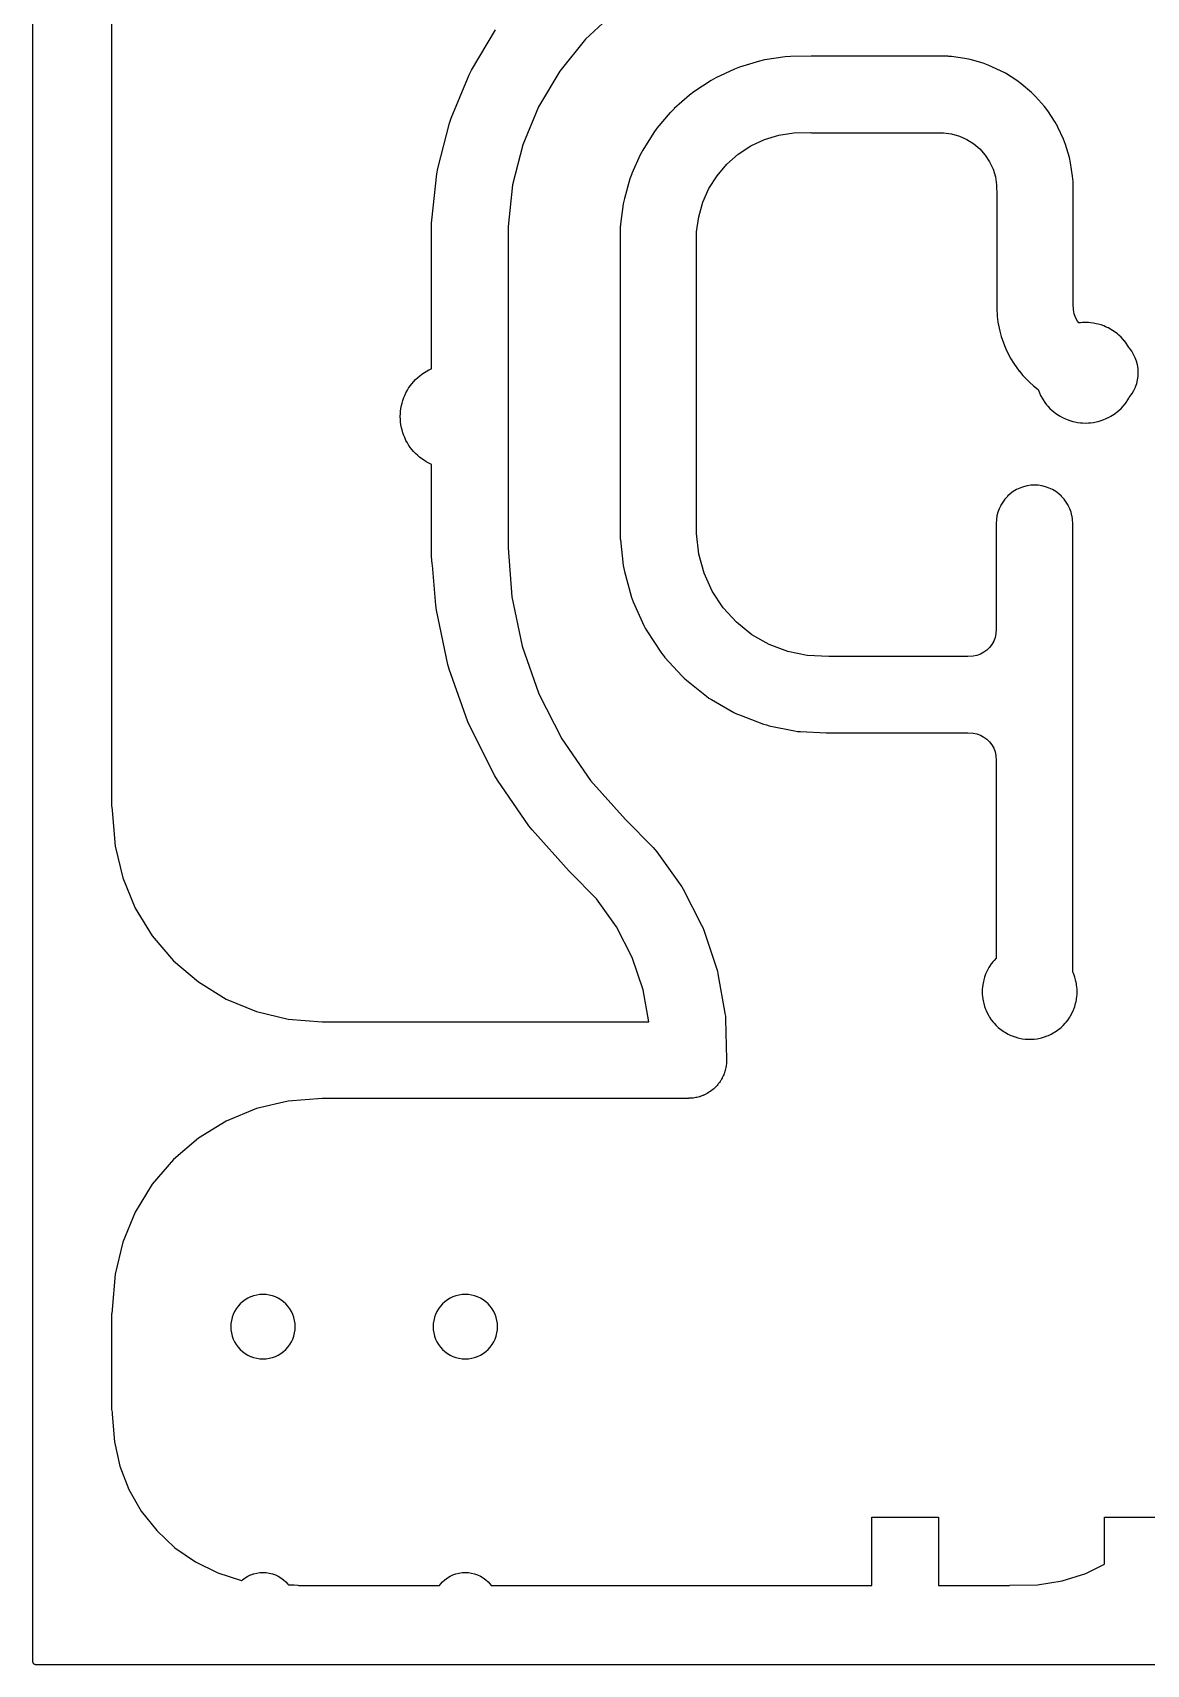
# Model space of a CAD drawing. Header units: inches. Extents: x -0.5 to 10, y -2.4 to 3.9.
# Drawn here: x -0.004 to 1.73, y -0.004 to 2.537 of the extents above; entities that cross this region are included whole.
import ezdxf

# ---------------------------------------------------------------- set-up
doc = ezdxf.new("R2010")
doc.units = ezdxf.units.IN

msp = doc.modelspace()

# ---------------------------------------------------------------- linework, layer by layer
for points in [[(-0.00445, 3.8583), (-0.00445, 0), (-0.00445, -0.00001), (-0.004449, -0.000025), (-0.00443, -0.000412), (-0.004428, -0.000438), (-0.004426, -0.000461), (-0.004369, -0.000844), (-0.004365, -0.000868), (-0.004359, -0.000892), (-0.004265, -0.001268), (-0.004258, -0.001294), (-0.004251, -0.001315), (-0.00412, -0.00168), (-0.00411, -0.001706), (-0.004101, -0.001725), (-0.003936, -0.002076), (-0.003924, -0.002098), (-0.003912, -0.002119), (-0.003713, -0.002452), (-0.0037, -0.002473), (-0.003686, -0.002492), (-0.003455, -0.002804), (-0.003441, -0.002822), (-0.003424, -0.002842), (-0.003164, -0.003129), (-0.003147, -0.003147), (-0.003129, -0.003164), (-0.002842, -0.003424), (-0.002822, -0.003441), (-0.002804, -0.003455), (-0.002492, -0.003686), (-0.002473, -0.0037), (-0.002452, -0.003713), (-0.002119, -0.003912), (-0.002098, -0.003924), (-0.002076, -0.003936), (-0.001725, -0.004101), (-0.001706, -0.00411), (-0.00168, -0.00412), (-0.001315, -0.004251), (-0.001294, -0.004258), (-0.001268, -0.004265), (-0.000892, -0.004359), (-0.000868, -0.004365), (-0.000844, -0.004369), (-0.000461, -0.004426), (-0.000438, -0.004428), (-0.000412, -0.00443), (-0.000025, -0.004449), (-0.00001, -0.00445), (0, -0.00445), (4.8032, -0.00445)], [(0.1186, 3.481746), (0.1186, 1.332149), (0.118804, 1.33127), (0.118808, 1.331248), (0.118813, 1.331221), (0.119564, 1.325397), (0.119564, 1.325394), (0.119566, 1.325372), (0.123926, 1.269974), (0.135805, 1.220496), (0.155277, 1.173486), (0.181863, 1.130101), (0.214909, 1.091409), (0.253601, 1.058363), (0.296986, 1.031777), (0.343996, 1.012305), (0.393474, 1.000426), (0.44654, 0.99625), (0.955114, 0.99625), (0.94631, 1.045894), (0.929204, 1.09665), (0.904726, 1.144291), (0.873412, 1.187768), (0.832877, 1.229313), (0.832871, 1.229319), (0.83286, 1.229331), (0.832107, 1.230182), (0.831306, 1.230988), (0.831296, 1.230997), (0.831289, 1.231005), (0.773307, 1.295261), (0.773299, 1.29527), (0.773286, 1.295286), (0.768473, 1.301383), (0.768462, 1.301396), (0.768453, 1.301409), (0.719408, 1.37272), (0.719398, 1.372734), (0.71939, 1.372747), (0.715419, 1.379422), (0.71541, 1.379439), (0.715403, 1.379451), (0.676141, 1.456581), (0.676133, 1.456596), (0.676127, 1.456611), (0.673066, 1.463749), (0.67306, 1.463766), (0.673054, 1.46378), (0.644254, 1.545396), (0.64425, 1.545408), (0.644244, 1.545427), (0.642147, 1.552905), (0.642142, 1.552926), (0.642139, 1.552937), (0.624299, 1.637627), (0.624296, 1.637646), (0.624294, 1.637659), (0.623196, 1.645348), (0.623194, 1.645366), (0.623193, 1.64538), (0.618473, 1.707371), (0.6179, 1.709658), (0.617894, 1.709683), (0.61789, 1.709707), (0.61704, 1.715439), (0.617037, 1.715461), (0.617035, 1.715488), (0.616751, 1.721275), (0.61675, 1.72129), (0.61675, 1.7213), (0.61675, 1.729996), (0.616622, 1.731679), (0.616621, 1.73169), (0.616621, 1.731698), (0.61645, 1.736181), (0.61645, 1.7362), (0.616451, 1.736225), (0.616735, 1.742012), (0.616737, 1.742039), (0.61674, 1.742061), (0.61675, 1.74213), (0.61675, 1.864414), (0.612595, 1.86633), (0.612575, 1.866339), (0.61256, 1.866348), (0.608514, 1.868613), (0.608505, 1.868618), (0.608497, 1.868623), (0.605554, 1.870427), (0.605547, 1.870431), (0.605537, 1.870437), (0.601682, 1.873013), (0.601668, 1.873023), (0.60165, 1.873037), (0.598009, 1.875907), (0.597999, 1.875916), (0.597994, 1.875919), (0.595369, 1.878161), (0.595366, 1.878164), (0.595354, 1.878175), (0.59195, 1.881322), (0.591935, 1.881335), (0.591922, 1.88135), (0.588775, 1.884754), (0.588764, 1.884766), (0.588761, 1.884769), (0.586519, 1.887394), (0.586516, 1.887399), (0.586507, 1.887409), (0.583637, 1.89105), (0.583623, 1.891068), (0.583613, 1.891082), (0.581037, 1.894937), (0.581031, 1.894947), (0.581027, 1.894954), (0.579223, 1.897897), (0.579218, 1.897905), (0.579213, 1.897914), (0.576948, 1.90196), (0.576939, 1.901975), (0.57693, 1.901995), (0.574989, 1.906205), (0.574986, 1.906212), (0.574981, 1.906223), (0.57366, 1.909413), (0.57366, 1.909413), (0.573653, 1.909431), (0.572048, 1.913781), (0.572041, 1.913802), (0.572036, 1.913818), (0.570777, 1.918281), (0.570775, 1.918289), (0.570772, 1.9183), (0.569966, 1.921657), (0.569963, 1.92167), (0.569962, 1.921676), (0.569057, 1.926223), (0.569055, 1.926238), (0.569051, 1.926262), (0.568506, 1.930867), (0.568505, 1.930874), (0.568504, 1.930886), (0.568234, 1.934328), (0.568233, 1.934341), (0.568232, 1.934347), (0.56805, 1.93898), (0.56805, 1.939), (0.56805, 1.93902), (0.568232, 1.943653), (0.568233, 1.943659), (0.568234, 1.943672), (0.568504, 1.947114), (0.568505, 1.947126), (0.568506, 1.947133), (0.569051, 1.951738), (0.569055, 1.951762), (0.569057, 1.951777), (0.569962, 1.956324), (0.569963, 1.95633), (0.569966, 1.956343), (0.570772, 1.9597), (0.570775, 1.959711), (0.570777, 1.959719), (0.572036, 1.964182), (0.572041, 1.964198), (0.572048, 1.964219), (0.573653, 1.968569), (0.57366, 1.968587), (0.574981, 1.971777), (0.574986, 1.971788), (0.574989, 1.971795), (0.57693, 1.976005), (0.576939, 1.976025), (0.576948, 1.97604), (0.579213, 1.980086), (0.579218, 1.980095), (0.579223, 1.980103), (0.581027, 1.983046), (0.581031, 1.983053), (0.581037, 1.983063), (0.583613, 1.986918), (0.583623, 1.986932), (0.583637, 1.98695), (0.586507, 1.990591), (0.586516, 1.990601), (0.586519, 1.990606), (0.588761, 1.993231), (0.588764, 1.993234), (0.588775, 1.993246), (0.591922, 1.99665), (0.591935, 1.996665), (0.59195, 1.996678), (0.595354, 1.999825), (0.595366, 1.999836), (0.595369, 1.999839), (0.597994, 2.002081), (0.597999, 2.002084), (0.598009, 2.002093), (0.60165, 2.004963), (0.601668, 2.004977), (0.601682, 2.004987), (0.605537, 2.007563), (0.605547, 2.007569), (0.605554, 2.007573), (0.608497, 2.009377), (0.608505, 2.009382), (0.608514, 2.009387), (0.61256, 2.011652), (0.612575, 2.011661), (0.612595, 2.01167), (0.61675, 2.013586), (0.61675, 2.2383), (0.61675, 2.23831), (0.616751, 2.238325), (0.616764, 2.238588), (0.616753, 2.238851), (0.616753, 2.238875), (0.616754, 2.2389), (0.616907, 2.241505), (0.617035, 2.244112), (0.617037, 2.244139), (0.61704, 2.244161), (0.617078, 2.244422), (0.617094, 2.244685), (0.617095, 2.244696), (0.617096, 2.244709), (0.624929, 2.317067), (0.624931, 2.317084), (0.624934, 2.317103), (0.626437, 2.325397), (0.626442, 2.325419), (0.626445, 2.325432), (0.644501, 2.395937), (0.644507, 2.395961), (0.644511, 2.395972), (0.647178, 2.403965), (0.647184, 2.403981), (0.647191, 2.403998), (0.675098, 2.471216), (0.675106, 2.471234), (0.675113, 2.471249), (0.678891, 2.47878), (0.678898, 2.478794), (0.678908, 2.478812), (0.716098, 2.541373)], [(0.903735, 2.570603), (0.856664, 2.526855), (0.816298, 2.476853), (0.783461, 2.421614), (0.758821, 2.362264), (0.742879, 2.300013), (0.73585, 2.235086), (0.73585, 1.734524), (0.741651, 1.658336), (0.757873, 1.581327), (0.784061, 1.507113), (0.819762, 1.436978), (0.864359, 1.372135), (0.918934, 1.311656), (0.961761, 1.267762), (0.961763, 1.26776), (0.961773, 1.267748), (0.964724, 1.26449), (0.964736, 1.264477), (0.964748, 1.264462), (0.967448, 1.260993), (0.96745, 1.26099), (0.967459, 1.260978), (1.003976, 1.210276), (1.003984, 1.210264), (1.003987, 1.210261), (1.006431, 1.206585), (1.006442, 1.206568), (1.006451, 1.206553), (1.008613, 1.202704), (1.008616, 1.202699), (1.008622, 1.202688), (1.037178, 1.147111), (1.037183, 1.147101), (1.037186, 1.147095), (1.039055, 1.143095), (1.039063, 1.143077), (1.03907, 1.143061), (1.040635, 1.138933), (1.040638, 1.138926), (1.040641, 1.138916), (1.060597, 1.079705), (1.060601, 1.079691), (1.060603, 1.079687), (1.061855, 1.075454), (1.061861, 1.075433), (1.061865, 1.075418), (1.062797, 1.071103), (1.062797, 1.071103), (1.062801, 1.071085), (1.073712, 1.009561), (1.073715, 1.009543), (1.074323, 1.00517), (1.074326, 1.005148), (1.074327, 1.005133), (1.074606, 1.000728), (1.074607, 1.000723), (1.074607, 1.000709), (1.07623, 0.938247), (1.07623, 0.938234), (1.07623, 0.938222), (1.076213, 0.937473), (1.076249, 0.936725), (1.07625, 0.9367), (1.076249, 0.936675), (1.076145, 0.934553), (1.076096, 0.932429), (1.076095, 0.932405), (1.076092, 0.93238), (1.076002, 0.931636), (1.075965, 0.930888), (1.075963, 0.930861), (1.07596, 0.930839), (1.075648, 0.928737), (1.075391, 0.926627), (1.075388, 0.926607), (1.075383, 0.926579), (1.07522, 0.925848), (1.07511, 0.925107), (1.075106, 0.925083), (1.0751, 0.925058), (1.074584, 0.922997), (1.074121, 0.920923), (1.074115, 0.920899), (1.074108, 0.920876), (1.073874, 0.920164), (1.073692, 0.919437), (1.073685, 0.919411), (1.073678, 0.91939), (1.072962, 0.91739), (1.072299, 0.915371), (1.07229, 0.915348), (1.072281, 0.915325), (1.071978, 0.91464), (1.071726, 0.913934), (1.071716, 0.91391), (1.071707, 0.913889), (1.070799, 0.911968), (1.06994, 0.910024), (1.069929, 0.91), (1.069918, 0.90998), (1.06955, 0.909328), (1.069229, 0.90865), (1.069218, 0.908628), (1.069206, 0.908607), (1.068114, 0.906784), (1.067069, 0.904934), (1.067057, 0.904914), (1.067043, 0.904893), (1.066612, 0.904279), (1.066227, 0.903637), (1.066216, 0.903619), (1.0662, 0.903596), (1.064934, 0.901889), (1.063713, 0.90015), (1.063698, 0.90013), (1.063683, 0.900111), (1.063194, 0.899543), (1.062748, 0.898941), (1.062734, 0.898923), (1.062717, 0.898903), (1.06129, 0.897329), (1.059904, 0.895718), (1.059889, 0.895701), (1.05987, 0.895682), (1.059328, 0.895165), (1.058825, 0.89461), (1.058808, 0.894592), (1.05879, 0.894575), (1.057216, 0.893148), (1.055679, 0.89168), (1.055661, 0.891664), (1.055642, 0.891648), (1.055052, 0.891186), (1.054497, 0.890683), (1.054477, 0.890666), (1.054459, 0.890652), (1.052752, 0.889386), (1.051079, 0.888077), (1.051061, 0.888063), (1.051039, 0.888048), (1.050406, 0.887646), (1.049804, 0.8872), (1.049781, 0.887184), (1.049763, 0.887173), (1.047941, 0.88608), (1.046147, 0.884941), (1.046125, 0.884928), (1.046105, 0.884917), (1.045436, 0.884579), (1.044793, 0.884194), (1.044772, 0.884182), (1.04475, 0.884171), (1.042829, 0.883262), (1.040932, 0.882304), (1.04091, 0.882293), (1.040887, 0.882284), (1.040189, 0.882013), (1.039511, 0.881693), (1.03949, 0.881684), (1.039466, 0.881674), (1.037465, 0.880958), (1.035484, 0.880191), (1.035461, 0.880183), (1.035437, 0.880175), (1.034715, 0.879974), (1.03401, 0.879722), (1.033989, 0.879715), (1.033963, 0.879708), (1.031902, 0.879191), (1.029854, 0.878622), (1.029833, 0.878616), (1.029807, 0.878611), (1.029068, 0.878482), (1.028342, 0.8783), (1.028317, 0.878294), (1.028293, 0.87829), (1.026192, 0.877978), (1.024098, 0.877612), (1.024073, 0.877608), (1.02405, 0.877606), (1.023303, 0.87755), (1.022561, 0.87744), (1.022539, 0.877437), (1.022512, 0.877435), (1.02039, 0.877331), (1.018271, 0.877171), (1.018244, 0.87717), (1.018222, 0.87717), (1.017473, 0.877187), (1.016725, 0.877151), (1.01671, 0.87715), (1.0167, 0.87715), (0.44654, 0.87715), (0.393474, 0.872974), (0.343996, 0.861095), (0.296986, 0.841623), (0.253601, 0.815037), (0.214909, 0.781991), (0.181863, 0.743299), (0.155277, 0.699914), (0.135805, 0.652904), (0.123926, 0.603426), (0.119566, 0.548028), (0.119565, 0.548016), (0.119564, 0.548003), (0.118826, 0.542256), (0.118823, 0.542233), (0.118818, 0.542207), (0.1186, 0.54126), (0.1186, 0.392323), (0.119279, 0.388472), (0.119283, 0.388447), (0.119285, 0.388424), (0.119496, 0.385665), (0.119522, 0.385624), (0.119544, 0.38558), (0.119562, 0.385535), (0.119575, 0.385486), (0.119584, 0.385437), (0.119586, 0.385414), (0.122795, 0.342243), (0.131373, 0.304337), (0.14546, 0.268116), (0.164746, 0.234376), (0.188808, 0.203857), (0.217118, 0.17723), (0.249052, 0.15508), (0.28391, 0.137895), (0.320925, 0.126051), (0.321047, 0.126031), (0.322435, 0.127289), (0.322455, 0.127306), (0.322473, 0.12732), (0.32639, 0.130226), (0.32641, 0.130239), (0.326431, 0.130253), (0.330615, 0.13276), (0.330636, 0.132772), (0.330658, 0.132783), (0.335067, 0.134869), (0.335091, 0.134879), (0.335112, 0.134888), (0.339704, 0.136531), (0.339725, 0.136538), (0.339751, 0.136545), (0.344483, 0.13773), (0.344507, 0.137736), (0.344531, 0.13774), (0.349355, 0.138455), (0.349382, 0.138459), (0.349404, 0.13846), (0.354275, 0.138699), (0.3543, 0.1387), (0.354325, 0.138699), (0.359196, 0.13846), (0.359218, 0.138459), (0.359245, 0.138455), (0.364069, 0.13774), (0.364093, 0.137736), (0.364117, 0.13773), (0.368849, 0.136545), (0.368875, 0.136538), (0.368896, 0.136531), (0.373488, 0.134888), (0.373509, 0.134879), (0.373533, 0.134869), (0.377942, 0.132783), (0.377964, 0.132772), (0.377985, 0.13276), (0.382169, 0.130253), (0.38219, 0.130239), (0.38221, 0.130226), (0.386127, 0.12732), (0.386145, 0.127306), (0.386165, 0.127289), (0.389779, 0.124014), (0.389797, 0.123997), (0.389814, 0.123979), (0.393089, 0.120365), (0.393106, 0.120345), (0.39312, 0.120327), (0.393839, 0.119359), (0.402575, 0.119245), (0.402589, 0.119245), (0.4026, 0.119244), (0.408383, 0.118884), (0.408408, 0.118882), (0.408432, 0.118879), (0.410158, 0.1186), (0.629199, 0.1186), (0.63048, 0.120327), (0.630494, 0.120345), (0.630511, 0.120365), (0.633786, 0.123979), (0.633803, 0.123997), (0.633821, 0.124014), (0.637435, 0.127289), (0.637455, 0.127306), (0.637473, 0.12732), (0.64139, 0.130226), (0.64141, 0.130239), (0.641431, 0.130253), (0.645615, 0.13276), (0.645636, 0.132772), (0.645658, 0.132783), (0.650067, 0.134869), (0.650091, 0.134879), (0.650112, 0.134888), (0.654704, 0.136531), (0.654725, 0.136538), (0.654751, 0.136545), (0.659483, 0.13773), (0.659507, 0.137736), (0.659531, 0.13774), (0.664355, 0.138455), (0.664382, 0.138459), (0.664404, 0.13846), (0.669275, 0.138699), (0.6693, 0.1387), (0.669325, 0.138699), (0.674196, 0.13846), (0.674218, 0.138459), (0.674245, 0.138455), (0.679069, 0.13774), (0.679093, 0.137736), (0.679117, 0.13773), (0.683849, 0.136545), (0.683875, 0.136538), (0.683896, 0.136531), (0.688488, 0.134888), (0.688509, 0.134879), (0.688533, 0.134869), (0.692942, 0.132783), (0.692964, 0.132772), (0.692985, 0.13276), (0.697169, 0.130253), (0.69719, 0.130239), (0.69721, 0.130226), (0.701127, 0.12732), (0.701145, 0.127306), (0.701165, 0.127289), (0.704779, 0.124014), (0.704797, 0.123997), (0.704814, 0.123979), (0.708089, 0.120365), (0.708106, 0.120345), (0.70812, 0.120327), (0.709401, 0.1186), (1.3026, 0.1186), (1.3026, 0.22435), (1.302601, 0.224375), (1.302606, 0.224424), (1.302615, 0.224472), (1.302629, 0.224519), (1.302648, 0.224564), (1.302671, 0.224607), (1.302699, 0.224648), (1.30273, 0.224686), (1.302764, 0.22472), (1.302802, 0.224751), (1.302843, 0.224779), (1.302886, 0.224802), (1.302931, 0.224821), (1.302978, 0.224835), (1.303026, 0.224844), (1.303075, 0.224849), (1.3031, 0.22485), (1.4055, 0.22485), (1.405525, 0.224849), (1.405574, 0.224844), (1.405622, 0.224835), (1.405669, 0.224821), (1.405714, 0.224802), (1.405757, 0.224779), (1.405798, 0.224751), (1.405836, 0.22472), (1.40587, 0.224686), (1.405901, 0.224648), (1.405929, 0.224607), (1.405952, 0.224564), (1.405971, 0.224519), (1.405985, 0.224472), (1.405994, 0.224424), (1.405999, 0.224375), (1.406, 0.22435), (1.406, 0.1186), (1.51667, 0.1186), (1.516718, 0.118602), (1.516744, 0.118613), (1.516791, 0.118628), (1.516837, 0.118638), (1.516887, 0.118644), (1.516911, 0.118645), (1.560189, 0.119218), (1.598539, 0.125469), (1.635544, 0.137319), (1.6648, 0.151751), (1.6648, 0.22435), (1.664801, 0.224375), (1.664806, 0.224424), (1.664815, 0.224472), (1.664829, 0.224519), (1.664848, 0.224564), (1.664871, 0.224607), (1.664899, 0.224648), (1.66493, 0.224686), (1.664964, 0.22472), (1.665002, 0.224751), (1.665043, 0.224779), (1.665086, 0.224802), (1.665131, 0.224821), (1.665178, 0.224835), (1.665226, 0.224844), (1.665275, 0.224849), (1.6653, 0.22485), (1.747612, 0.22485)]]:
    msp.add_lwpolyline(points)
for points in [[(0.91045, 2.23051), (0.91045, 2.23051), (0.91045, 2.2305), (0.91045, 1.7535), (0.91045, 1.75349), (0.910451, 1.753475), (0.910735, 1.747688), (0.910737, 1.747661), (0.91074, 1.747639), (0.910825, 1.747066), (0.910817, 1.747024), (0.910813, 1.746975), (0.910814, 1.746925), (0.910816, 1.746906), (0.915265, 1.706976), (0.915266, 1.706968), (0.915268, 1.706957), (0.915962, 1.702372), (0.915964, 1.702358), (0.915969, 1.702334), (0.917021, 1.697818), (0.917023, 1.697807), (0.917025, 1.697799), (0.927666, 1.659057), (0.927668, 1.659051), (0.927672, 1.659038), (0.929074, 1.654619), (0.929081, 1.654599), (0.929087, 1.654582), (0.930832, 1.650286), (0.930834, 1.650282), (0.93084, 1.650268), (0.94741, 1.613668), (0.947414, 1.613661), (0.947419, 1.61365), (0.949495, 1.609505), (0.949504, 1.609488), (0.949514, 1.60947), (0.95191, 1.605501), (0.951916, 1.605491), (0.95192, 1.605484), (0.974012, 1.571926), (0.974017, 1.571918), (0.974023, 1.57191), (0.976722, 1.568141), (0.976734, 1.568126), (0.976747, 1.56811), (0.979734, 1.564563), (0.979737, 1.564559), (0.979747, 1.564549), (1.006816, 1.53486), (1.006825, 1.53485), (1.006829, 1.534846), (1.010085, 1.531545), (1.010101, 1.53153), (1.010114, 1.531518), (1.013619, 1.528483), (1.013626, 1.528477), (1.013634, 1.52847), (1.045014, 1.503382), (1.04502, 1.503377), (1.04503, 1.50337), (1.048762, 1.500619), (1.048778, 1.500607), (1.048795, 1.500597), (1.052731, 1.498147), (1.052742, 1.498141), (1.052748, 1.498137), (1.087667, 1.478267), (1.087684, 1.478257), (1.087684, 1.478257), (1.091801, 1.476124), (1.09182, 1.476115), (1.091836, 1.476107), (1.096108, 1.474304), (1.096121, 1.474298), (1.096126, 1.474296), (1.133723, 1.460133), (1.133734, 1.460129), (1.133742, 1.460126), (1.138141, 1.458663), (1.138164, 1.458656), (1.138179, 1.458653), (1.14268, 1.457539), (1.142685, 1.457538), (1.142699, 1.457535), (1.182049, 1.449427), (1.182062, 1.449425), (1.182068, 1.449424), (1.186643, 1.448667), (1.186661, 1.448664), (1.186682, 1.448662), (1.191301, 1.448267), (1.191306, 1.448266), (1.191321, 1.448265), (1.231455, 1.446413), (1.231468, 1.446413), (1.231479, 1.446413), (1.232828, 1.446417), (1.234175, 1.446351), (1.23419, 1.44635), (1.2342, 1.44635), (1.451774, 1.44635), (1.460262, 1.445858), (1.466069, 1.444672), (1.471625, 1.442673), (1.476836, 1.439896), (1.481593, 1.436399), (1.485799, 1.432255), (1.489367, 1.42755), (1.492221, 1.422381), (1.494303, 1.416856), (1.49557, 1.411089), (1.49615, 1.403053), (1.49615, 1.095613), (1.495924, 1.095404), (1.495909, 1.095391), (1.495896, 1.095376), (1.492749, 1.091972), (1.492743, 1.091966), (1.492735, 1.091957), (1.491268, 1.090239), (1.491264, 1.090234), (1.491256, 1.090224), (1.488385, 1.086582), (1.488374, 1.086568), (1.488362, 1.086551), (1.485786, 1.082695), (1.485776, 1.08268), (1.485775, 1.082679), (1.484595, 1.080752), (1.48459, 1.080745), (1.484585, 1.080735), (1.482319, 1.07669), (1.482308, 1.076669), (1.482301, 1.076655), (1.48036, 1.072444), (1.480358, 1.072438), (1.480352, 1.072426), (1.479488, 1.070339), (1.479482, 1.070324), (1.479481, 1.07032), (1.477876, 1.06597), (1.477871, 1.065955), (1.477864, 1.065933), (1.476605, 1.061471), (1.476603, 1.061462), (1.4766, 1.061452), (1.476073, 1.059254), (1.476069, 1.059238), (1.476068, 1.059235), (1.475164, 1.054688), (1.475161, 1.054672), (1.475158, 1.054649), (1.474613, 1.050044), (1.474612, 1.050037), (1.474611, 1.050025), (1.474434, 1.047772), (1.474433, 1.047759), (1.474432, 1.047753), (1.47425, 1.04312), (1.47425, 1.0431), (1.47425, 1.04308), (1.474432, 1.038447), (1.474433, 1.038441), (1.474434, 1.038428), (1.474611, 1.036175), (1.474612, 1.036163), (1.474613, 1.036156), (1.475158, 1.031551), (1.475161, 1.031528), (1.475164, 1.031512), (1.476068, 1.026965), (1.476069, 1.026962), (1.476073, 1.026946), (1.4766, 1.024748), (1.476603, 1.024738), (1.476605, 1.024729), (1.477864, 1.020267), (1.477871, 1.020245), (1.477876, 1.02023), (1.479481, 1.01588), (1.479482, 1.015876), (1.479488, 1.015861), (1.480352, 1.013774), (1.480358, 1.013762), (1.48036, 1.013756), (1.482301, 1.009545), (1.482308, 1.009531), (1.482319, 1.00951), (1.484585, 1.005465), (1.48459, 1.005455), (1.484595, 1.005448), (1.485775, 1.003521), (1.485776, 1.00352), (1.485786, 1.003505), (1.488362, 0.999649), (1.488374, 0.999632), (1.488385, 0.999618), (1.491256, 0.995976), (1.491264, 0.995966), (1.491268, 0.995961), (1.492735, 0.994243), (1.492743, 0.994234), (1.492749, 0.994228), (1.495896, 0.990824), (1.495909, 0.990809), (1.495924, 0.990796), (1.499328, 0.987649), (1.499334, 0.987643), (1.499343, 0.987635), (1.501061, 0.986168), (1.501066, 0.986164), (1.501076, 0.986156), (1.504718, 0.983285), (1.504732, 0.983274), (1.504749, 0.983262), (1.508605, 0.980686), (1.50862, 0.980676), (1.508621, 0.980675), (1.510548, 0.979495), (1.510555, 0.97949), (1.510565, 0.979485), (1.51461, 0.977219), (1.514631, 0.977208), (1.514645, 0.977201), (1.518856, 0.97526), (1.518862, 0.975258), (1.518874, 0.975252), (1.520961, 0.974388), (1.520976, 0.974382), (1.52098, 0.974381), (1.52533, 0.972776), (1.525345, 0.972771), (1.525367, 0.972764), (1.529829, 0.971505), (1.529838, 0.971503), (1.529848, 0.9715), (1.532046, 0.970973), (1.532062, 0.970969), (1.532065, 0.970968), (1.536612, 0.970064), (1.536628, 0.970061), (1.536651, 0.970058), (1.541256, 0.969513), (1.541263, 0.969512), (1.541275, 0.969511), (1.543528, 0.969334), (1.543541, 0.969333), (1.543547, 0.969332), (1.54818, 0.96915), (1.5482, 0.96915), (1.54822, 0.96915), (1.552853, 0.969332), (1.552859, 0.969333), (1.552872, 0.969334), (1.555125, 0.969511), (1.555137, 0.969512), (1.555144, 0.969513), (1.559749, 0.970058), (1.559772, 0.970061), (1.559788, 0.970064), (1.564335, 0.970968), (1.564338, 0.970969), (1.564354, 0.970973), (1.566552, 0.9715), (1.566562, 0.971503), (1.566571, 0.971505), (1.571033, 0.972764), (1.571055, 0.972771), (1.57107, 0.972776), (1.57542, 0.974381), (1.575424, 0.974382), (1.575439, 0.974388), (1.577526, 0.975252), (1.577538, 0.975258), (1.577544, 0.97526), (1.581755, 0.977201), (1.581769, 0.977208), (1.58179, 0.977219), (1.585835, 0.979485), (1.585845, 0.97949), (1.585852, 0.979495), (1.587779, 0.980675), (1.58778, 0.980676), (1.587795, 0.980686), (1.591651, 0.983262), (1.591668, 0.983274), (1.591682, 0.983285), (1.595324, 0.986156), (1.595334, 0.986164), (1.595339, 0.986168), (1.597057, 0.987635), (1.597066, 0.987643), (1.597072, 0.987649), (1.600476, 0.990796), (1.600491, 0.990809), (1.600504, 0.990824), (1.603651, 0.994228), (1.603657, 0.994234), (1.603665, 0.994243), (1.605132, 0.995961), (1.605136, 0.995966), (1.605144, 0.995976), (1.608015, 0.999618), (1.608026, 0.999632), (1.608038, 0.999649), (1.610614, 1.003505), (1.610624, 1.00352), (1.610625, 1.003521), (1.611805, 1.005448), (1.61181, 1.005455), (1.611815, 1.005465), (1.614081, 1.00951), (1.614092, 1.009531), (1.614099, 1.009545), (1.61604, 1.013756), (1.616042, 1.013762), (1.616048, 1.013774), (1.616912, 1.015861), (1.616918, 1.015876), (1.616919, 1.01588), (1.618524, 1.02023), (1.618529, 1.020245), (1.618536, 1.020267), (1.619795, 1.024729), (1.619797, 1.024738), (1.6198, 1.024748), (1.620327, 1.026946), (1.620331, 1.026962), (1.620332, 1.026965), (1.621236, 1.031512), (1.621239, 1.031528), (1.621242, 1.031551), (1.621787, 1.036156), (1.621788, 1.036163), (1.621789, 1.036175), (1.621966, 1.038428), (1.621967, 1.038441), (1.621968, 1.038447), (1.62215, 1.04308), (1.62215, 1.0431), (1.62215, 1.04312), (1.621968, 1.047753), (1.621967, 1.047759), (1.621966, 1.047772), (1.621789, 1.050025), (1.621788, 1.050037), (1.621787, 1.050044), (1.621242, 1.054649), (1.621239, 1.054672), (1.621236, 1.054688), (1.620332, 1.059235), (1.620331, 1.059238), (1.620327, 1.059254), (1.6198, 1.061452), (1.619797, 1.061462), (1.619795, 1.061471), (1.618536, 1.065933), (1.618529, 1.065955), (1.618524, 1.06597), (1.616919, 1.07032), (1.616918, 1.070324), (1.616912, 1.070339), (1.616048, 1.072426), (1.616042, 1.072438), (1.61604, 1.072444), (1.61525, 1.074157), (1.61525, 1.7727), (1.61525, 1.77271), (1.615249, 1.772725), (1.614965, 1.778512), (1.614963, 1.778539), (1.61496, 1.778561), (1.61411, 1.784293), (1.614106, 1.784317), (1.6141, 1.784342), (1.612692, 1.789963), (1.612685, 1.789989), (1.612678, 1.79001), (1.610726, 1.795466), (1.610716, 1.79549), (1.610707, 1.795511), (1.608229, 1.80075), (1.608218, 1.800772), (1.608206, 1.800793), (1.605227, 1.805763), (1.605216, 1.805781), (1.6052, 1.805804), (1.601748, 1.810459), (1.601734, 1.810477), (1.601717, 1.810497), (1.597825, 1.81479), (1.597808, 1.814808), (1.59779, 1.814825), (1.593497, 1.818717), (1.593477, 1.818734), (1.593459, 1.818748), (1.588804, 1.8222), (1.588781, 1.822216), (1.588763, 1.822227), (1.583793, 1.825206), (1.583772, 1.825218), (1.58375, 1.825229), (1.578511, 1.827707), (1.57849, 1.827716), (1.578466, 1.827726), (1.57301, 1.829678), (1.572989, 1.829685), (1.572963, 1.829692), (1.567342, 1.8311), (1.567317, 1.831106), (1.567293, 1.83111), (1.561561, 1.83196), (1.561539, 1.831963), (1.561512, 1.831965), (1.555725, 1.832249), (1.5557, 1.83225), (1.555675, 1.832249), (1.549888, 1.831965), (1.549861, 1.831963), (1.549839, 1.83196), (1.544107, 1.83111), (1.544083, 1.831106), (1.544058, 1.8311), (1.538437, 1.829692), (1.538411, 1.829685), (1.53839, 1.829678), (1.532934, 1.827726), (1.53291, 1.827716), (1.532889, 1.827707), (1.52765, 1.825229), (1.527628, 1.825218), (1.527607, 1.825206), (1.522637, 1.822227), (1.522619, 1.822216), (1.522596, 1.8222), (1.517941, 1.818748), (1.517923, 1.818734), (1.517903, 1.818717), (1.51361, 1.814825), (1.513592, 1.814808), (1.513575, 1.81479), (1.509683, 1.810497), (1.509666, 1.810477), (1.509652, 1.810459), (1.5062, 1.805804), (1.506184, 1.805781), (1.506173, 1.805763), (1.503194, 1.800793), (1.503182, 1.800772), (1.503171, 1.80075), (1.500693, 1.795511), (1.500684, 1.79549), (1.500674, 1.795466), (1.498722, 1.79001), (1.498715, 1.789989), (1.498708, 1.789963), (1.4973, 1.784342), (1.497294, 1.784317), (1.49729, 1.784293), (1.49644, 1.778561), (1.496437, 1.778539), (1.496435, 1.778512), (1.496151, 1.772725), (1.49615, 1.77271), (1.49615, 1.7727), (1.49615, 1.608652), (1.495571, 1.60065), (1.494304, 1.594909), (1.492219, 1.589387), (1.489362, 1.584222), (1.485793, 1.579521), (1.481587, 1.57538), (1.476829, 1.571887), (1.471619, 1.569112), (1.466065, 1.567115), (1.460282, 1.565935), (1.451798, 1.56545), (1.235573, 1.56545), (1.201493, 1.567023), (1.171324, 1.573239), (1.142498, 1.584098), (1.115726, 1.599333), (1.091667, 1.618568), (1.070913, 1.64133), (1.053976, 1.667058), (1.041272, 1.69512), (1.033114, 1.724823), (1.02955, 1.756807), (1.02955, 2.226512), (1.032726, 2.250117), (1.039155, 2.27277), (1.048742, 2.294276), (1.061292, 2.3142), (1.07655, 2.332134), (1.094205, 2.347715), (1.113898, 2.360624), (1.135227, 2.3706), (1.157759, 2.377438), (1.181035, 2.381), (1.206782, 2.381234), (1.208475, 2.381151), (1.20849, 2.38115), (1.2085, 2.38115), (1.413936, 2.38115), (1.426653, 2.379363), (1.438904, 2.37587), (1.450405, 2.370727), (1.461056, 2.363999), (1.470642, 2.355824), (1.478967, 2.346368), (1.485861, 2.335824), (1.491185, 2.324405), (1.494829, 2.312346), (1.49672, 2.29989), (1.49685, 2.283266), (1.49685, 2.1083), (1.49685, 2.10829), (1.496851, 2.108275), (1.497135, 2.102488), (1.497137, 2.102461), (1.49714, 2.102439), (1.497398, 2.1007), (1.497715, 2.094724), (1.497716, 2.094709), (1.497718, 2.094689), (1.498763, 2.086329), (1.498766, 2.086307), (1.498769, 2.086294), (1.501637, 2.071834), (1.501642, 2.071812), (1.501645, 2.071799), (1.50387, 2.063673), (1.503874, 2.063658), (1.50388, 2.063639), (1.508777, 2.049735), (1.508783, 2.04972), (1.50879, 2.049702), (1.512149, 2.041975), (1.512156, 2.041959), (1.512164, 2.041943), (1.51899, 2.028877), (1.518997, 2.028863), (1.519007, 2.028846), (1.523431, 2.021676), (1.523443, 2.021658), (1.523451, 2.021646), (1.532066, 2.009685), (1.532079, 2.009668), (1.532088, 2.009656), (1.537488, 2.003189), (1.537494, 2.003181), (1.537511, 2.003162), (1.547742, 1.992549), (1.547755, 1.992535), (1.547767, 1.992524), (1.554032, 1.98689), (1.554045, 1.986879), (1.554059, 1.986867), (1.561203, 1.981312), (1.562196, 1.97862), (1.562199, 1.978612), (1.562203, 1.978602), (1.563332, 1.975876), (1.563337, 1.975864), (1.56334, 1.975858), (1.565281, 1.971648), (1.56529, 1.971628), (1.565299, 1.971613), (1.567564, 1.967567), (1.567574, 1.96755), (1.569116, 1.965035), (1.569122, 1.965024), (1.569126, 1.965018), (1.571702, 1.961163), (1.571714, 1.961146), (1.571725, 1.961131), (1.574596, 1.95749), (1.574604, 1.95748), (1.574608, 1.957475), (1.576524, 1.955232), (1.576527, 1.955229), (1.576537, 1.955217), (1.579685, 1.951812), (1.579698, 1.951798), (1.579712, 1.951785), (1.583117, 1.948637), (1.583129, 1.948627), (1.583132, 1.948624), (1.585375, 1.946708), (1.58538, 1.946704), (1.58539, 1.946696), (1.589031, 1.943825), (1.589046, 1.943814), (1.589063, 1.943802), (1.592918, 1.941226), (1.592924, 1.941222), (1.592935, 1.941216), (1.59545, 1.939674), (1.595468, 1.939664), (1.595467, 1.939664), (1.599513, 1.937399), (1.599528, 1.93739), (1.599548, 1.937381), (1.603758, 1.93544), (1.603764, 1.935437), (1.603776, 1.935432), (1.606502, 1.934303), (1.606512, 1.934299), (1.60652, 1.934296), (1.61087, 1.932691), (1.610889, 1.932685), (1.610907, 1.932679), (1.61537, 1.93142), (1.615378, 1.931418), (1.615389, 1.931416), (1.618257, 1.930727), (1.618271, 1.930724), (1.618277, 1.930723), (1.622824, 1.929818), (1.622838, 1.929815), (1.622863, 1.929812), (1.627467, 1.929267), (1.627475, 1.929266), (1.627487, 1.929265), (1.630428, 1.929034), (1.630441, 1.929033), (1.630447, 1.929032), (1.63508, 1.92885), (1.6351, 1.92885), (1.63512, 1.92885), (1.639753, 1.929032), (1.639759, 1.929033), (1.639772, 1.929034), (1.642713, 1.929265), (1.642725, 1.929266), (1.642733, 1.929267), (1.647337, 1.929812), (1.647362, 1.929815), (1.647376, 1.929818), (1.651923, 1.930723), (1.651929, 1.930724), (1.651943, 1.930727), (1.654811, 1.931416), (1.654822, 1.931418), (1.65483, 1.93142), (1.659293, 1.932679), (1.659311, 1.932685), (1.65933, 1.932691), (1.66368, 1.934296), (1.663688, 1.934299), (1.663698, 1.934303), (1.666424, 1.935432), (1.666436, 1.935437), (1.666442, 1.93544), (1.670652, 1.937381), (1.670672, 1.93739), (1.670687, 1.937399), (1.674733, 1.939664), (1.67475, 1.939674), (1.677265, 1.941216), (1.677276, 1.941222), (1.677282, 1.941226), (1.681137, 1.943802), (1.681154, 1.943814), (1.681169, 1.943825), (1.68481, 1.946696), (1.68482, 1.946704), (1.684825, 1.946708), (1.687068, 1.948624), (1.687071, 1.948627), (1.687083, 1.948637), (1.690488, 1.951785), (1.690502, 1.951798), (1.690515, 1.951812), (1.693663, 1.955217), (1.693673, 1.955229), (1.693676, 1.955232), (1.695592, 1.957475), (1.695596, 1.95748), (1.695604, 1.95749), (1.698475, 1.961131), (1.698486, 1.961146), (1.698498, 1.961163), (1.701074, 1.965018), (1.701078, 1.965024), (1.701084, 1.965035), (1.702626, 1.96755), (1.702636, 1.967568), (1.702636, 1.967567), (1.703757, 1.96957), (1.704132, 1.96999), (1.704151, 1.970013), (1.704163, 1.970029), (1.707576, 1.974712), (1.707589, 1.974731), (1.707603, 1.974753), (1.71054, 1.979748), (1.710551, 1.979768), (1.710563, 1.979792), (1.712996, 1.985051), (1.713006, 1.985072), (1.713015, 1.985096), (1.714921, 1.990569), (1.714928, 1.99059), (1.714935, 1.990616), (1.716296, 1.996248), (1.7163, 1.996269), (1.716305, 1.996297), (1.717107, 2.002036), (1.71711, 2.002059), (1.717112, 2.002085), (1.717348, 2.007875), (1.717348, 2.0079), (1.717347, 2.007924), (1.717014, 2.013709), (1.717012, 2.013737), (1.717009, 2.013758), (1.716111, 2.019483), (1.716106, 2.019507), (1.716101, 2.019531), (1.714646, 2.02514), (1.714637, 2.025168), (1.714631, 2.025187), (1.712633, 2.030626), (1.712624, 2.030649), (1.712614, 2.030672), (1.710092, 2.035889), (1.710081, 2.035911), (1.710069, 2.035932), (1.707048, 2.040878), (1.707035, 2.040898), (1.707021, 2.040918), (1.70353, 2.045544), (1.703516, 2.045561), (1.703498, 2.045581), (1.703086, 2.046028), (1.702636, 2.046833), (1.702626, 2.04685), (1.701084, 2.049365), (1.701078, 2.049376), (1.701074, 2.049382), (1.698498, 2.053237), (1.698486, 2.053254), (1.698475, 2.053269), (1.695604, 2.05691), (1.695596, 2.05692), (1.695592, 2.056925), (1.693676, 2.059168), (1.693673, 2.059171), (1.693663, 2.059183), (1.690515, 2.062588), (1.690502, 2.062602), (1.690488, 2.062615), (1.687083, 2.065763), (1.687071, 2.065773), (1.687068, 2.065776), (1.684825, 2.067692), (1.68482, 2.067696), (1.68481, 2.067704), (1.681169, 2.070575), (1.681154, 2.070586), (1.681137, 2.070598), (1.677282, 2.073174), (1.677276, 2.073178), (1.677265, 2.073184), (1.67475, 2.074726), (1.674732, 2.074736), (1.674733, 2.074736), (1.670687, 2.077001), (1.670672, 2.07701), (1.670652, 2.077019), (1.666442, 2.07896), (1.666436, 2.078963), (1.666424, 2.078968), (1.663698, 2.080097), (1.663688, 2.080101), (1.66368, 2.080104), (1.65933, 2.081709), (1.659311, 2.081715), (1.659293, 2.081721), (1.65483, 2.08298), (1.654822, 2.082982), (1.654811, 2.082984), (1.651943, 2.083673), (1.651929, 2.083676), (1.651923, 2.083677), (1.647376, 2.084582), (1.647362, 2.084585), (1.647337, 2.084588), (1.642733, 2.085133), (1.642725, 2.085134), (1.642713, 2.085135), (1.639772, 2.085366), (1.639759, 2.085367), (1.639753, 2.085368), (1.63512, 2.08555), (1.6351, 2.08555), (1.63508, 2.08555), (1.630447, 2.085368), (1.630441, 2.085367), (1.630428, 2.085366), (1.627487, 2.085135), (1.627475, 2.085134), (1.627467, 2.085133), (1.624734, 2.08481), (1.622581, 2.087799), (1.6197, 2.093314), (1.617632, 2.099184), (1.616422, 2.105288), (1.61595, 2.114179), (1.61595, 2.2835), (1.61595, 2.28351), (1.615949, 2.283525), (1.615939, 2.283734), (1.615948, 2.283943), (1.615948, 2.283953), (1.615948, 2.283967), (1.615783, 2.305083), (1.615782, 2.3051), (1.615781, 2.305119), (1.615114, 2.313518), (1.615112, 2.313534), (1.61511, 2.313553), (1.611941, 2.334431), (1.611937, 2.334454), (1.611934, 2.334466), (1.610079, 2.342685), (1.610075, 2.342701), (1.610069, 2.342719), (1.603961, 2.362933), (1.603956, 2.362949), (1.60395, 2.362967), (1.600943, 2.370838), (1.600937, 2.370855), (1.600929, 2.370871), (1.592007, 2.39001), (1.591996, 2.39003), (1.59199, 2.390041), (1.587895, 2.397404), (1.587888, 2.397415), (1.587876, 2.397435), (1.57632, 2.415109), (1.57631, 2.415124), (1.5763, 2.415138), (1.571198, 2.421843), (1.571183, 2.421861), (1.571175, 2.421871), (1.557221, 2.437721), (1.55721, 2.437733), (1.557197, 2.437747), (1.551192, 2.443657), (1.551177, 2.443671), (1.551166, 2.443681), (1.535099, 2.457384), (1.535083, 2.457397), (1.535071, 2.457406), (1.528286, 2.462402), (1.528271, 2.462413), (1.528257, 2.462422), (1.510403, 2.473698), (1.510387, 2.473708), (1.510372, 2.473716), (1.502946, 2.477696), (1.502933, 2.477702), (1.502914, 2.477712), (1.483637, 2.486332), (1.48362, 2.48634), (1.483604, 2.486346), (1.475687, 2.489228), (1.475669, 2.489234), (1.475653, 2.489239), (1.455345, 2.495028), (1.455331, 2.495032), (1.455311, 2.495037), (1.44734, 2.496725), (1.447324, 2.496728), (1.447306, 2.49673), (1.426388, 2.49967), (1.426369, 2.499673), (1.426363, 2.499673), (1.425158, 2.499783), (1.423961, 2.49996), (1.423939, 2.499963), (1.423912, 2.499965), (1.42225, 2.500047), (1.420592, 2.500197), (1.420568, 2.500199), (1.420543, 2.500199), (1.419333, 2.50019), (1.418125, 2.500249), (1.41811, 2.50025), (1.4181, 2.50025), (1.210211, 2.50025), (1.207785, 2.500347), (1.207775, 2.500347), (1.20776, 2.500348), (1.175697, 2.500057), (1.17568, 2.500056), (1.175661, 2.500055), (1.167263, 2.499378), (1.167247, 2.499377), (1.167228, 2.499374), (1.135532, 2.494523), (1.135516, 2.494521), (1.135496, 2.494517), (1.12728, 2.492651), (1.127258, 2.492646), (1.127246, 2.492642), (1.096563, 2.48333), (1.096546, 2.483324), (1.096529, 2.483318), (1.088662, 2.480302), (1.088643, 2.480295), (1.088629, 2.480288), (1.059584, 2.466704), (1.059564, 2.466694), (1.059552, 2.466688), (1.052194, 2.462583), (1.052179, 2.462574), (1.052164, 2.462565), (1.025347, 2.444985), (1.025333, 2.444976), (1.025318, 2.444965), (1.01862, 2.439855), (1.018606, 2.439844), (1.018592, 2.439832), (0.99455, 2.418615), (0.994538, 2.418604), (0.994524, 2.418591), (0.988621, 2.41258), (0.988607, 2.412565), (0.988597, 2.412553), (0.967819, 2.388131), (0.967807, 2.388116), (0.967797, 2.388103), (0.962809, 2.381313), (0.962799, 2.381297), (0.962789, 2.381283), (0.945699, 2.354152), (0.94569, 2.354137), (0.945681, 2.354121), (0.94171, 2.34669), (0.941704, 2.346678), (0.941695, 2.346658), (0.928639, 2.317371), (0.928631, 2.317351), (0.928626, 2.317338), (0.925753, 2.309418), (0.925748, 2.309401), (0.925742, 2.309384), (0.916988, 2.278537), (0.916983, 2.27852), (0.916979, 2.278503), (0.915263, 2.270254), (0.91526, 2.270237), (0.915257, 2.270219), (0.910982, 2.23844), (0.91098, 2.238424), (0.910979, 2.238416), (0.910892, 2.237385), (0.91074, 2.236361), (0.910737, 2.236339), (0.910735, 2.236312), (0.910645, 2.234475), (0.910489, 2.232642), (0.910488, 2.232615), (0.910487, 2.232593), (0.910501, 2.231558), (0.910451, 2.230525)], [(0.4045, 0.5215), (0.4045, 0.5215), (0.404499, 0.521525), (0.40426, 0.526396), (0.404259, 0.526418), (0.404255, 0.526445), (0.40354, 0.531269), (0.403536, 0.531293), (0.40353, 0.531317), (0.402345, 0.536049), (0.402338, 0.536075), (0.402331, 0.536096), (0.400688, 0.540688), (0.400679, 0.540709), (0.400669, 0.540733), (0.398583, 0.545142), (0.398572, 0.545164), (0.39856, 0.545185), (0.396053, 0.549369), (0.396039, 0.54939), (0.396026, 0.54941), (0.39312, 0.553327), (0.393106, 0.553345), (0.393089, 0.553365), (0.389814, 0.556979), (0.389797, 0.556997), (0.389779, 0.557014), (0.386165, 0.560289), (0.386145, 0.560306), (0.386127, 0.56032), (0.38221, 0.563226), (0.38219, 0.563239), (0.382169, 0.563253), (0.377985, 0.56576), (0.377964, 0.565772), (0.377942, 0.565783), (0.373533, 0.567869), (0.373509, 0.567879), (0.373488, 0.567888), (0.368896, 0.569531), (0.368875, 0.569538), (0.368849, 0.569545), (0.364117, 0.57073), (0.364093, 0.570736), (0.364069, 0.57074), (0.359245, 0.571455), (0.359218, 0.571459), (0.359196, 0.57146), (0.354325, 0.571699), (0.3543, 0.5717), (0.354275, 0.571699), (0.349404, 0.57146), (0.349382, 0.571459), (0.349355, 0.571455), (0.344531, 0.57074), (0.344507, 0.570736), (0.344483, 0.57073), (0.339751, 0.569545), (0.339725, 0.569538), (0.339704, 0.569531), (0.335112, 0.567888), (0.335091, 0.567879), (0.335067, 0.567869), (0.330658, 0.565783), (0.330636, 0.565772), (0.330615, 0.56576), (0.326431, 0.563253), (0.32641, 0.563239), (0.32639, 0.563226), (0.322473, 0.56032), (0.322455, 0.560306), (0.322435, 0.560289), (0.318821, 0.557014), (0.318803, 0.556997), (0.318786, 0.556979), (0.315511, 0.553365), (0.315494, 0.553345), (0.31548, 0.553327), (0.312574, 0.54941), (0.312561, 0.54939), (0.312547, 0.549369), (0.31004, 0.545185), (0.310028, 0.545164), (0.310017, 0.545142), (0.307931, 0.540733), (0.307921, 0.540709), (0.307912, 0.540688), (0.306269, 0.536096), (0.306262, 0.536075), (0.306255, 0.536049), (0.30507, 0.531317), (0.305064, 0.531293), (0.30506, 0.531269), (0.304345, 0.526445), (0.304341, 0.526418), (0.30434, 0.526396), (0.304101, 0.521525), (0.3041, 0.5215), (0.304101, 0.521475), (0.30434, 0.516604), (0.304341, 0.516582), (0.304345, 0.516555), (0.30506, 0.511731), (0.305064, 0.511707), (0.30507, 0.511683), (0.306255, 0.506951), (0.306262, 0.506925), (0.306269, 0.506904), (0.307912, 0.502312), (0.307921, 0.502291), (0.307931, 0.502267), (0.310017, 0.497858), (0.310028, 0.497836), (0.31004, 0.497815), (0.312547, 0.493631), (0.312561, 0.49361), (0.312574, 0.49359), (0.31548, 0.489673), (0.315494, 0.489655), (0.315511, 0.489635), (0.318786, 0.486021), (0.318803, 0.486003), (0.318821, 0.485986), (0.322435, 0.482711), (0.322455, 0.482694), (0.322473, 0.48268), (0.32639, 0.479774), (0.32641, 0.479761), (0.326431, 0.479747), (0.330615, 0.47724), (0.330636, 0.477228), (0.330658, 0.477217), (0.335067, 0.475131), (0.335091, 0.475121), (0.335112, 0.475112), (0.339704, 0.473469), (0.339725, 0.473462), (0.339751, 0.473455), (0.344483, 0.47227), (0.344507, 0.472264), (0.344531, 0.47226), (0.349355, 0.471545), (0.349382, 0.471541), (0.349404, 0.47154), (0.354275, 0.471301), (0.3543, 0.4713), (0.354325, 0.471301), (0.359196, 0.47154), (0.359218, 0.471541), (0.359245, 0.471545), (0.364069, 0.47226), (0.364093, 0.472264), (0.364117, 0.47227), (0.368849, 0.473455), (0.368875, 0.473462), (0.368896, 0.473469), (0.373488, 0.475112), (0.373509, 0.475121), (0.373533, 0.475131), (0.377942, 0.477217), (0.377964, 0.477228), (0.377985, 0.47724), (0.382169, 0.479747), (0.38219, 0.479761), (0.38221, 0.479774), (0.386127, 0.48268), (0.386145, 0.482694), (0.386165, 0.482711), (0.389779, 0.485986), (0.389797, 0.486003), (0.389814, 0.486021), (0.393089, 0.489635), (0.393106, 0.489655), (0.39312, 0.489673), (0.396026, 0.49359), (0.396039, 0.49361), (0.396053, 0.493631), (0.39856, 0.497815), (0.398572, 0.497836), (0.398583, 0.497858), (0.400669, 0.502267), (0.400679, 0.502291), (0.400688, 0.502312), (0.402331, 0.506904), (0.402338, 0.506925), (0.402345, 0.506951), (0.40353, 0.511683), (0.403536, 0.511707), (0.40354, 0.511731), (0.404255, 0.516555), (0.404259, 0.516582), (0.40426, 0.516604), (0.404499, 0.521475)], [(0.7195, 0.5215), (0.7195, 0.5215), (0.719499, 0.521525), (0.71926, 0.526396), (0.719259, 0.526418), (0.719255, 0.526445), (0.71854, 0.531269), (0.718536, 0.531293), (0.71853, 0.531317), (0.717345, 0.536049), (0.717338, 0.536075), (0.717331, 0.536096), (0.715688, 0.540688), (0.715679, 0.540709), (0.715669, 0.540733), (0.713583, 0.545142), (0.713572, 0.545164), (0.71356, 0.545185), (0.711053, 0.549369), (0.711039, 0.54939), (0.711026, 0.54941), (0.70812, 0.553327), (0.708106, 0.553345), (0.708089, 0.553365), (0.704814, 0.556979), (0.704797, 0.556997), (0.704779, 0.557014), (0.701165, 0.560289), (0.701145, 0.560306), (0.701127, 0.56032), (0.69721, 0.563226), (0.69719, 0.563239), (0.697169, 0.563253), (0.692985, 0.56576), (0.692964, 0.565772), (0.692942, 0.565783), (0.688533, 0.567869), (0.688509, 0.567879), (0.688488, 0.567888), (0.683896, 0.569531), (0.683875, 0.569538), (0.683849, 0.569545), (0.679117, 0.57073), (0.679093, 0.570736), (0.679069, 0.57074), (0.674245, 0.571455), (0.674218, 0.571459), (0.674196, 0.57146), (0.669325, 0.571699), (0.6693, 0.5717), (0.669275, 0.571699), (0.664404, 0.57146), (0.664382, 0.571459), (0.664355, 0.571455), (0.659531, 0.57074), (0.659507, 0.570736), (0.659483, 0.57073), (0.654751, 0.569545), (0.654725, 0.569538), (0.654704, 0.569531), (0.650112, 0.567888), (0.650091, 0.567879), (0.650067, 0.567869), (0.645658, 0.565783), (0.645636, 0.565772), (0.645615, 0.56576), (0.641431, 0.563253), (0.64141, 0.563239), (0.64139, 0.563226), (0.637473, 0.56032), (0.637455, 0.560306), (0.637435, 0.560289), (0.633821, 0.557014), (0.633803, 0.556997), (0.633786, 0.556979), (0.630511, 0.553365), (0.630494, 0.553345), (0.63048, 0.553327), (0.627574, 0.54941), (0.627561, 0.54939), (0.627547, 0.549369), (0.62504, 0.545185), (0.625028, 0.545164), (0.625017, 0.545142), (0.622931, 0.540733), (0.622921, 0.540709), (0.622912, 0.540688), (0.621269, 0.536096), (0.621262, 0.536075), (0.621255, 0.536049), (0.62007, 0.531317), (0.620064, 0.531293), (0.62006, 0.531269), (0.619345, 0.526445), (0.619341, 0.526418), (0.61934, 0.526396), (0.619101, 0.521525), (0.6191, 0.5215), (0.619101, 0.521475), (0.61934, 0.516604), (0.619341, 0.516582), (0.619345, 0.516555), (0.62006, 0.511731), (0.620064, 0.511707), (0.62007, 0.511683), (0.621255, 0.506951), (0.621262, 0.506925), (0.621269, 0.506904), (0.622912, 0.502312), (0.622921, 0.502291), (0.622931, 0.502267), (0.625017, 0.497858), (0.625028, 0.497836), (0.62504, 0.497815), (0.627547, 0.493631), (0.627561, 0.49361), (0.627574, 0.49359), (0.63048, 0.489673), (0.630494, 0.489655), (0.630511, 0.489635), (0.633786, 0.486021), (0.633803, 0.486003), (0.633821, 0.485986), (0.637435, 0.482711), (0.637455, 0.482694), (0.637473, 0.48268), (0.64139, 0.479774), (0.64141, 0.479761), (0.641431, 0.479747), (0.645615, 0.47724), (0.645636, 0.477228), (0.645658, 0.477217), (0.650067, 0.475131), (0.650091, 0.475121), (0.650112, 0.475112), (0.654704, 0.473469), (0.654725, 0.473462), (0.654751, 0.473455), (0.659483, 0.47227), (0.659507, 0.472264), (0.659531, 0.47226), (0.664355, 0.471545), (0.664382, 0.471541), (0.664404, 0.47154), (0.669275, 0.471301), (0.6693, 0.4713), (0.669325, 0.471301), (0.674196, 0.47154), (0.674218, 0.471541), (0.674245, 0.471545), (0.679069, 0.47226), (0.679093, 0.472264), (0.679117, 0.47227), (0.683849, 0.473455), (0.683875, 0.473462), (0.683896, 0.473469), (0.688488, 0.475112), (0.688509, 0.475121), (0.688533, 0.475131), (0.692942, 0.477217), (0.692964, 0.477228), (0.692985, 0.47724), (0.697169, 0.479747), (0.69719, 0.479761), (0.69721, 0.479774), (0.701127, 0.48268), (0.701145, 0.482694), (0.701165, 0.482711), (0.704779, 0.485986), (0.704797, 0.486003), (0.704814, 0.486021), (0.708089, 0.489635), (0.708106, 0.489655), (0.70812, 0.489673), (0.711026, 0.49359), (0.711039, 0.49361), (0.711053, 0.493631), (0.71356, 0.497815), (0.713572, 0.497836), (0.713583, 0.497858), (0.715669, 0.502267), (0.715679, 0.502291), (0.715688, 0.502312), (0.717331, 0.506904), (0.717338, 0.506925), (0.717345, 0.506951), (0.71853, 0.511683), (0.718536, 0.511707), (0.71854, 0.511731), (0.719255, 0.516555), (0.719259, 0.516582), (0.71926, 0.516604), (0.719499, 0.521475)]]:
    msp.add_lwpolyline(points, close=True)

doc.saveas('drawing.dxf')
